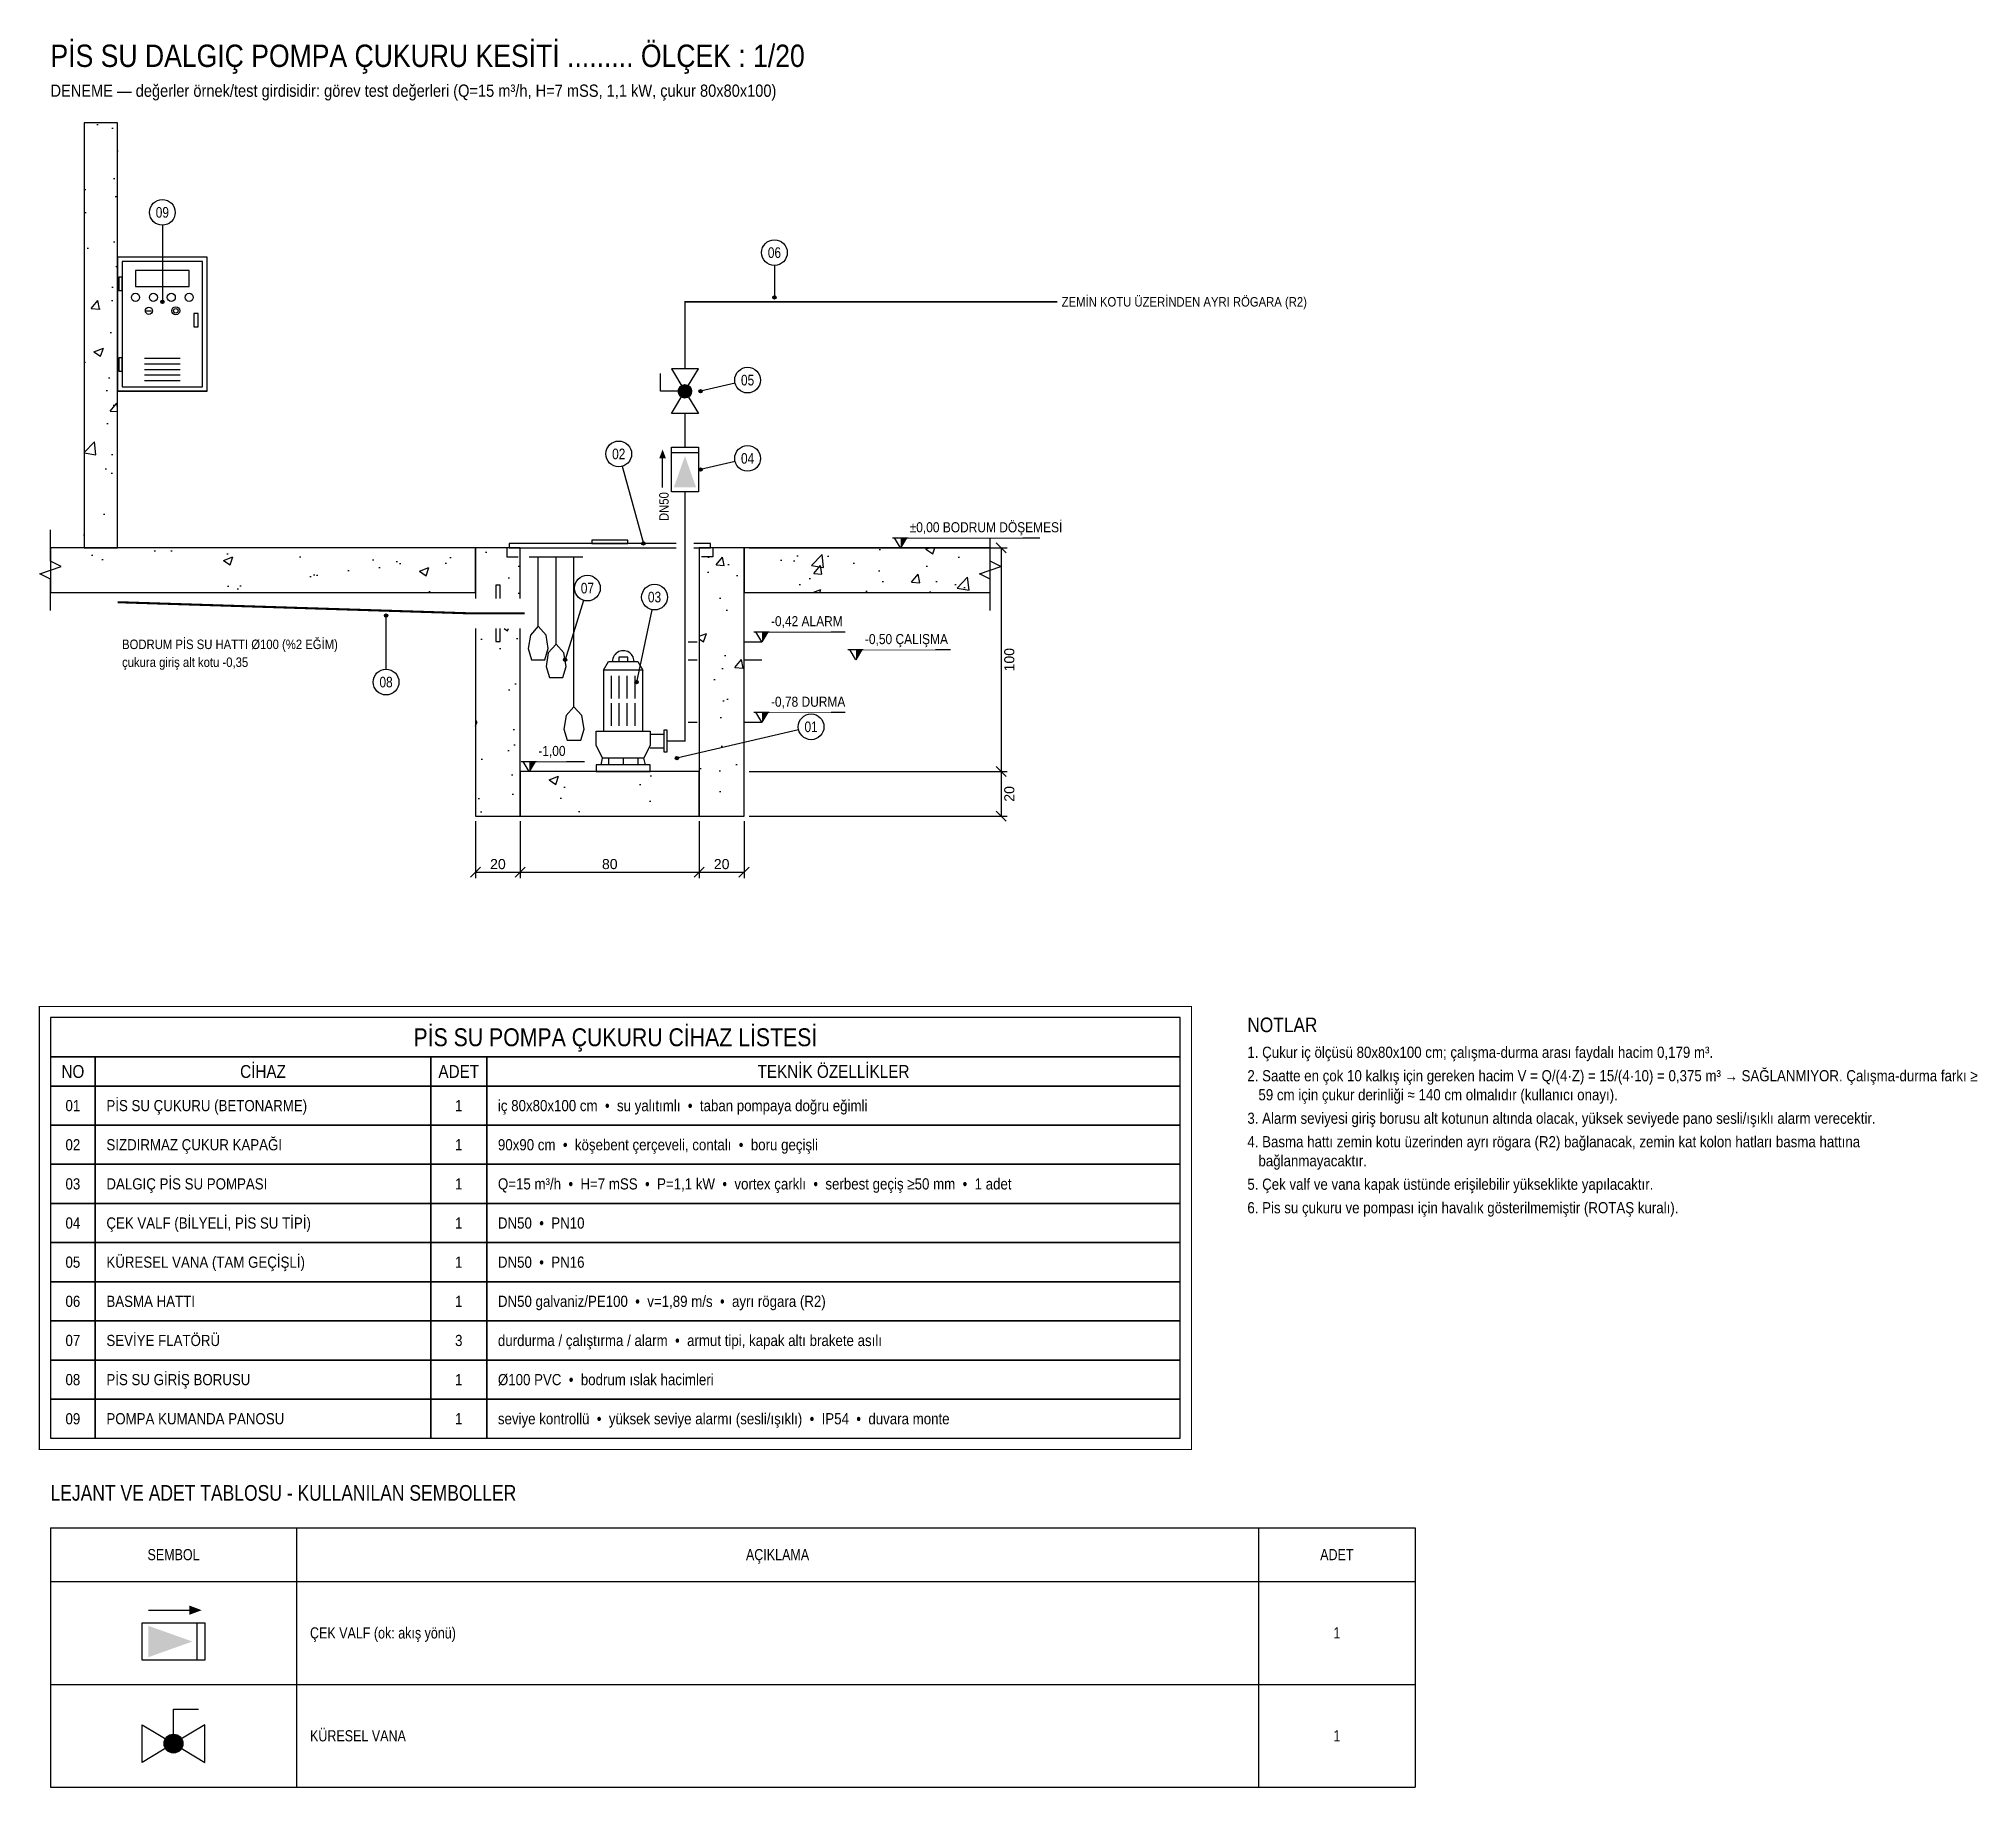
# Model space of a CAD drawing. Header units: centimetres. Extents: x -215 to 651, y -554 to 228.
import ezdxf
from ezdxf.enums import TextEntityAlignment as Align

# ---------------------------------------------------------------- set-up
doc = ezdxf.new("R2010")
doc.units = ezdxf.units.CM
doc.header["$LTSCALE"] = 8
doc.linetypes.add('DASHED', pattern=[1.524, 1.27, -0.254])
for name, color, linetype in [('ROTAS-BASLIK', 2, 'Continuous'), ('ROTAS-BETON', 7, 'Continuous'), ('ROTAS-CAP', 3, 'Continuous'), ('ROTAS-CERCEVE', 4, 'Continuous'), ('ROTAS-KOT', 2, 'Continuous'), ('ROTAS-LEJANT', 7, 'Continuous'), ('ROTAS-MASKE', 7, 'Continuous'), ('ROTAS-NOT', 1, 'Continuous'), ('ROTAS-NUMARA', 1, 'Continuous'), ('ROTAS-OLCU', 2, 'Continuous'), ('ROTAS-PISSU-BORU', 6, 'Continuous'), ('ROTAS-POMPA-EKIPMAN', 4, 'Continuous'), ('ROTAS-POMPA-GIZLI', 4, 'DASHED'), ('ROTAS-POMPA-KAIDE', 8, 'Continuous'), ('ROTAS-SU-SEVIYE', 5, 'DASHED'), ('ROTAS-TABLO', 7, 'Continuous'), ('ROTAS-TARAMA', 8, 'Continuous'), ('ROTAS-VANA', 1, 'Continuous')]:
    doc.layers.add(name, color=color, linetype=linetype)
doc.styles.add('ROTAS', font='arial.ttf')
doc.dimstyles.new('ROTAS-OLCU', dxfattribs={"dimtxt": 4.5, "dimasz": 3.6, "dimexe": 2.7, "dimexo": 2.25, "dimgap": 1.35, "dimtad": 1, "dimdec": 0, "dimtxsty": 'ROTAS', "dimtsz": 2.25, "dimcen": 2.5, "dimclrd": 2, "dimclre": 2, "dimclrt": 2, "dimazin": 3, "dimtfac": 1, "dimtmove": 0, "dimatfit": 3})

# ---------------------------------------------------------------- blocks, each defined once
blk = doc.blocks.new('ROTAS-SMB-CEKVALF')
h = blk.add_hatch(color=256)
h.dxf.hatch_style = 1
h.paths.add_polyline_path([(9, 10), (5, 11.5), (5, 8.5)])
h = blk.add_hatch(color=256)
h.dxf.hatch_style = 1
h.paths.add_polyline_path([(-8, -5), (-8, 5), (6, 0)])
for p, q in [((-8, 10), (5, 10)), ((7.5, -6), (7.5, 6))]:
    blk.add_line(p, q)
blk.add_lwpolyline([(-10, -6), (-10, 6), (10, 6), (10, -6)], close=True)
blk = doc.blocks.new('ROTAS-SMB-KURESEL')
h = blk.add_hatch(color=256)
h.dxf.hatch_style = 1
h.paths.add_polyline_path([(3, 0), (2.85, 0.93), (2.43, 1.76), (1.76, 2.43), (0.93, 2.85), (0, 3), (-0.93, 2.85), (-1.76, 2.43), (-2.43, 1.76), (-2.85, 0.93), (-3, 0), (-2.85, -0.93), (-2.43, -1.76), (-1.76, -2.43), (-0.93, -2.85), (0, -3), (0.93, -2.85), (1.76, -2.43), (2.43, -1.76), (2.85, -0.93)])
for p, q in [((0, 3), (0, 11)), ((0, 11), (8, 11))]:
    blk.add_line(p, q)
for points in [[(-10, -6), (-10, 6), (0, 0)], [(10, -6), (10, 6), (0, 0)]]:
    blk.add_lwpolyline(points, close=True)
blk.add_circle((0, 0), 3)

msp = doc.modelspace()

# ---------------------------------------------------------------- hatches: boundary and pattern name
at = {"layer": 'ROTAS-KOT'}
h = msp.add_hatch(color=256, dxfattribs=at)
h.dxf.hatch_style = 1
h.paths.add_polyline_path([(170, 0), (170, 4.5), (172.7, 4.5)])
h = msp.add_hatch(color=256, dxfattribs=at)
h.dxf.hatch_style = 1
h.paths.add_polyline_path([(108, -42), (108, -37.5), (110.7, -37.5)])
h = msp.add_hatch(color=256, dxfattribs=at)
h.dxf.hatch_style = 1
h.paths.add_polyline_path([(150, -50), (150, -45.5), (152.7, -45.5)])
h = msp.add_hatch(color=256, dxfattribs=at)
h.dxf.hatch_style = 1
h.paths.add_polyline_path([(108, -78), (108, -73.5), (110.7, -73.5)])
h = msp.add_hatch(color=256, dxfattribs=at)
h.dxf.hatch_style = 1
h.paths.add_polyline_path([(4, -100), (4, -95.5), (6.7, -95.5)])
at = {"layer": 'ROTAS-NUMARA'}
h = msp.add_hatch(color=256, dxfattribs=at)
h.dxf.hatch_style = 1
h.paths.add_polyline_path([(114.35, 112), (114.25, 112.38), (113.97, 112.65), (113.6, 112.75), (113.22, 112.65), (112.95, 112.38), (112.85, 112), (112.95, 111.62), (113.22, 111.35), (113.6, 111.25), (113.97, 111.35), (114.25, 111.62)])
h = msp.add_hatch(color=256, dxfattribs=at)
h.dxf.hatch_style = 1
h.paths.add_polyline_path([(-159.25, 110), (-159.35, 110.38), (-159.62, 110.65), (-160, 110.75), (-160.38, 110.65), (-160.65, 110.38), (-160.75, 110), (-160.65, 109.62), (-160.38, 109.35), (-160, 109.25), (-159.62, 109.35), (-159.35, 109.62)])
h = msp.add_hatch(color=256, dxfattribs=at)
h.dxf.hatch_style = 1
h.paths.add_polyline_path([(81.35, 70), (81.25, 70.38), (80.97, 70.65), (80.6, 70.75), (80.22, 70.65), (79.95, 70.38), (79.85, 70), (79.95, 69.62), (80.22, 69.35), (80.6, 69.25), (80.97, 69.35), (81.25, 69.62)])
h = msp.add_hatch(color=256, dxfattribs=at)
h.dxf.hatch_style = 1
h.paths.add_polyline_path([(81.35, 35), (81.25, 35.38), (80.97, 35.65), (80.6, 35.75), (80.22, 35.65), (79.95, 35.38), (79.85, 35), (79.95, 34.62), (80.22, 34.35), (80.6, 34.25), (80.97, 34.35), (81.25, 34.62)])
h = msp.add_hatch(color=256, dxfattribs=at)
h.dxf.hatch_style = 1
h.paths.add_polyline_path([(55.75, 2), (55.65, 2.38), (55.38, 2.65), (55, 2.75), (54.62, 2.65), (54.35, 2.38), (54.25, 2), (54.35, 1.62), (54.62, 1.35), (55, 1.25), (55.38, 1.35), (55.65, 1.62)])
h = msp.add_hatch(color=256, dxfattribs=at)
h.dxf.hatch_style = 1
h.paths.add_polyline_path([(-59.25, -30.29), (-59.35, -29.91), (-59.62, -29.64), (-60, -29.54), (-60.38, -29.64), (-60.65, -29.91), (-60.75, -30.29), (-60.65, -30.66), (-60.38, -30.93), (-60, -31.04), (-59.62, -30.93), (-59.35, -30.66)])
h = msp.add_hatch(color=256, dxfattribs=at)
h.dxf.hatch_style = 1
h.paths.add_polyline_path([(20.75, -50), (20.65, -49.62), (20.38, -49.35), (20, -49.25), (19.62, -49.35), (19.35, -49.62), (19.25, -50), (19.35, -50.38), (19.62, -50.65), (20, -50.75), (20.38, -50.65), (20.65, -50.38)])
h = msp.add_hatch(color=256, dxfattribs=at)
h.dxf.hatch_style = 1
h.paths.add_polyline_path([(52.75, -60), (52.65, -59.62), (52.38, -59.35), (52, -59.25), (51.62, -59.35), (51.35, -59.62), (51.25, -60), (51.35, -60.38), (51.62, -60.65), (52, -60.75), (52.38, -60.65), (52.65, -60.38)])
h = msp.add_hatch(color=256, dxfattribs=at)
h.dxf.hatch_style = 1
h.paths.add_polyline_path([(70.75, -94), (70.65, -93.62), (70.38, -93.35), (70, -93.25), (69.62, -93.35), (69.35, -93.62), (69.25, -94), (69.35, -94.38), (69.62, -94.65), (70, -94.75), (70.38, -94.65), (70.65, -94.38)])
at = {"layer": 'ROTAS-TARAMA'}
h = msp.add_hatch(dxfattribs=at)
h.set_pattern_fill('AR-CONC', scale=0.24)
h.paths.add_polyline_path([(-195, 0), (-180, 0), (-180, 190), (-195, 190)])
h = msp.add_hatch(dxfattribs=at)
h.set_pattern_fill('AR-CONC', scale=0.24)
h.paths.add_polyline_path([(-210, -20), (-20, -20), (-20, 0), (-210, 0)])
h = msp.add_hatch(dxfattribs=at)
h.set_pattern_fill('AR-CONC', scale=0.24)
h.paths.add_polyline_path([(-20, 0), (0, 0), (0, -22.57), (-20, -22.57)])
h = msp.add_hatch(dxfattribs=at)
h.set_pattern_fill('AR-CONC', scale=0.24)
h.paths.add_polyline_path([(80, -120), (100, -120), (100, 0), (80, 0)])
h = msp.add_hatch(dxfattribs=at)
h.set_pattern_fill('AR-CONC', scale=0.24)
h.paths.add_polyline_path([(100, -20), (210, -20), (210, 0), (100, 0)])
h = msp.add_hatch(dxfattribs=at)
h.set_pattern_fill('AR-CONC', scale=0.24)
h.paths.add_polyline_path([(0, -120), (-20, -120), (-20, -36), (0, -36)])
h = msp.add_hatch(dxfattribs=at)
h.set_pattern_fill('AR-CONC', scale=0.24)
h.paths.add_polyline_path([(0, -120), (80, -120), (80, -100), (0, -100)])

# ---------------------------------------------------------------- linework, layer by layer
at = {"layer": 'ROTAS-BETON'}
for points in [[(-195, 0), (-180, 0), (-180, 190), (-195, 190)], [(-210, -20), (-20, -20), (-20, 0), (-210, 0)], [(80, -120), (100, -120), (100, 0), (80, 0)], [(100, -20), (210, -20), (210, 0), (100, 0)], [(0, -120), (80, -120), (80, -100), (0, -100)]]:
    msp.add_lwpolyline(points, close=True, dxfattribs=at)
for points in [[(-210, -28), (-210, -14), (-214.8, -11.6), (-205.2, -8.4), (-210, -6), (-210, 8)], [(0, -22.57), (0, 0), (-20, 0), (-20, -22.57)], [(210, -28), (210, -14), (205.2, -11.6), (214.8, -8.4), (210, -6), (210, 8)], [(-20, -120), (0, -120), (0, -36)], [(-20, -36), (-20, -120)]]:
    msp.add_lwpolyline(points, dxfattribs=at)
at = {"layer": 'ROTAS-CERCEVE', "const_width": 0.48}
msp.add_lwpolyline([(-215, -403.1), (300, -403.1), (300, -205), (-215, -205)], close=True, dxfattribs=at)
at = {"layer": 'ROTAS-KOT'}
for points in [[(166.4, 4.5), (232.25, 4.5)], [(104.4, -37.5), (145.25, -37.5)], [(146.4, -45.5), (192.25, -45.5)], [(104.4, -73.5), (145.25, -73.5)], [(0.4, -95.5), (28.75, -95.5)]]:
    msp.add_lwpolyline(points, dxfattribs=at)
for points in [[(170, 0), (167.3, 4.5), (172.7, 4.5)], [(108, -42), (105.3, -37.5), (110.7, -37.5)], [(150, -50), (147.3, -45.5), (152.7, -45.5)], [(108, -78), (105.3, -73.5), (110.7, -73.5)], [(4, -100), (1.3, -95.5), (6.7, -95.5)]]:
    msp.add_lwpolyline(points, close=True, dxfattribs=at)
at = {"layer": 'ROTAS-LEJANT'}
for p, q in [((-210, -438.1), (-210, -554.1)), ((-100, -438.1), (-100, -554.1)), ((330, -438.1), (330, -554.1)), ((400, -438.1), (400, -554.1))]:
    msp.add_line(p, q, dxfattribs=at)
for points in [[(-210, -438.1), (400, -438.1)], [(-210, -462.1), (400, -462.1)], [(-210, -508.1), (400, -508.1)], [(-210, -554.1), (400, -554.1)]]:
    msp.add_lwpolyline(points, dxfattribs=at)
at = {"layer": 'ROTAS-NUMARA'}
for p, q in [((-160, 144.25), (-160, 110)), ((113.6, 126.25), (113.6, 112)), ((96.01, 73.67), (80.6, 70)), ((45.52, 36.46), (55, 2)), ((96.01, 38.67), (80.6, 35)), ((28.28, -23.49), (20, -50)), ((-60, -54.25), (-60, -30.29)), ((58.82, -27.63), (52, -60)), ((124.4, -81.31), (70, -94))]:
    msp.add_line(p, q, dxfattribs=at)
for centre in [(113.6, 112), (-160, 110), (80.6, 70), (80.6, 35), (55, 2), (-60, -30.29), (20, -50), (52, -60), (70, -94)]:
    msp.add_circle(centre, 0.75, dxfattribs=at)
at = {"layer": 'ROTAS-PISSU-BORU'}
for points, const_width in [([(73.6, 80), (73.6, 110), (240, 110)], 0.667), ([(73.6, 45), (73.6, 60)], 0.667), ([(65.6, -86.32), (73.6, -86.32), (73.6, 25)], 0.667), ([(-180, -24.29), (-22, -29.29), (2, -29.29)], 0.933)]:
    msp.add_lwpolyline(points, dxfattribs=dict(at, const_width=const_width))
at = {"layer": 'ROTAS-POMPA-EKIPMAN'}
for points in [[(-180, 70), (-140, 70), (-140, 130), (-180, 130)], [(-178, 72), (-142, 72), (-142, 128), (-178, 128)], [(-172, 116.8), (-148, 116.8), (-148, 124), (-172, 124)], [(-179.5, 115), (-178, 115), (-178, 121), (-179.5, 121)], [(-146, 98.8), (-144, 98.8), (-144, 104.8), (-146, 104.8)], [(-179.5, 79), (-178, 79), (-178, 85), (-179.5, 85)], [(32, 2), (48, 2), (48, 3.5), (32, 3.5)], [(8, -35), (4.5, -39), (3.5, -45), (5, -50), (11, -50), (12.5, -45), (11.5, -39)], [(16, -43), (12.5, -47), (11.5, -53), (13, -58), (19, -58), (20.5, -53), (19.5, -47)], [(44, -50.8), (48, -50.8), (48, -48.88), (44, -48.88)], [(37.2, -82), (54.8, -82), (54.8, -54.64), (37.2, -54.64)], [(24, -71), (20.5, -75), (19.5, -81), (21, -86), (27, -86), (28.5, -81), (27.5, -75)], [(36.76, -94), (33.9, -88.24), (33.9, -82), (58.1, -82), (58.1, -88.24), (55.24, -94)], [(64.1, -91.14), (65.6, -91.14), (65.6, -81.5), (64.1, -81.5)], [(33.9, -100), (58.1, -100), (58.1, -97), (33.9, -97)]]:
    msp.add_lwpolyline(points, close=True, dxfattribs=at)
for points in [[(-167.2, 106), (-164.8, 106)], [(-168, 84.8), (-152, 84.8)], [(-168, 82.3), (-152, 82.3)], [(-168, 79.8), (-152, 79.8)], [(-180, 70), (-140, 70)], [(-168, 77.3), (-152, 77.3)], [(-168, 74.8), (-152, 74.8)], [(-6, 0), (-6, -4), (-1, -4)], [(69.6, 2), (-5, 2), (-5, 0)], [(-5, 0), (69.6, 0)], [(77.6, 0), (85, 0), (85, 2), (77.6, 2)], [(86, 0), (86, -4), (81, -4)], [(4, -4), (28, -4)], [(8, -35), (8, -4)], [(16, -43), (16, -4)], [(24, -71), (24, -4)], [(-9, -22.57), (-9, -16.71), (-11, -16.71), (-11, -22.57)], [(-11, -41.86), (-9, -41.86), (-9, -36)], [(-11, -36), (-11, -41.86)], [(37.2, -54.64), (39.4, -50.8), (52.6, -50.8), (54.8, -54.64)], [(50.84, -50.8), (50.79, -50.11), (50.64, -49.44), (50.4, -48.79), (50.07, -48.18), (49.66, -47.63), (49.17, -47.14), (48.62, -46.73), (48.01, -46.4), (47.36, -46.16), (46.69, -46.01), (46, -45.96), (45.31, -46.01), (44.64, -46.16), (43.99, -46.4), (43.38, -46.73), (42.83, -47.14), (42.34, -47.63), (41.93, -48.18), (41.6, -48.79), (41.36, -49.44), (41.21, -50.11), (41.16, -50.8)], [(58.1, -83.3), (64.1, -83.3)], [(36.1, -97), (36.76, -94)], [(39.4, -94), (39.4, -97)], [(46, -94), (46, -97)], [(52.6, -94), (52.6, -97)], [(55.9, -97), (55.24, -94)], [(58.1, -89.33), (64.1, -89.33)]]:
    msp.add_lwpolyline(points, dxfattribs=at)
for centre, radius in [((-172, 112), 1.8), ((-164, 112), 1.8), ((-156, 112), 1.8), ((-148, 112), 1.8), ((-166, 106), 1.6), ((-154, 106), 1.8), ((-154, 106), 1)]:
    msp.add_circle(centre, radius, dxfattribs=at)
at = {"layer": 'ROTAS-POMPA-GIZLI'}
for points in [[(40.72, -79.6), (40.72, -56.56)], [(44.24, -79.6), (44.24, -56.56)], [(47.76, -79.6), (47.76, -56.56)], [(51.28, -79.6), (51.28, -56.56)]]:
    msp.add_lwpolyline(points, dxfattribs=at)
at = {"layer": 'ROTAS-POMPA-KAIDE'}
msp.add_lwpolyline([(-180, 70), (-140, 70), (-140, 70), (-180, 70)], close=True, dxfattribs=at)
at = {"layer": 'ROTAS-SU-SEVIYE'}
for points in [[(75, -42), (79, -42)], [(100, -42), (108, -42)], [(75, -50), (79, -50)], [(100, -50), (108, -50)], [(75, -78), (79, -78)], [(100, -78), (108, -78)]]:
    msp.add_lwpolyline(points, dxfattribs=at)
at = {"layer": 'ROTAS-TABLO'}
for points in [[(-210, -227.6), (295, -227.6), (295, -210), (-210, -210)], [(-210, -240.6), (-190, -240.6), (-190, -227.6), (-210, -227.6)], [(-190, -240.6), (-40, -240.6), (-40, -227.6), (-190, -227.6)], [(-40, -240.6), (-15, -240.6), (-15, -227.6), (-40, -227.6)], [(-15, -240.6), (295, -240.6), (295, -227.6), (-15, -227.6)], [(-210, -258.1), (-190, -258.1), (-190, -240.6), (-210, -240.6)], [(-190, -258.1), (-40, -258.1), (-40, -240.6), (-190, -240.6)], [(-40, -258.1), (-15, -258.1), (-15, -240.6), (-40, -240.6)], [(-15, -258.1), (295, -258.1), (295, -240.6), (-15, -240.6)], [(-210, -275.6), (-190, -275.6), (-190, -258.1), (-210, -258.1)], [(-190, -275.6), (-40, -275.6), (-40, -258.1), (-190, -258.1)], [(-40, -275.6), (-15, -275.6), (-15, -258.1), (-40, -258.1)], [(-15, -275.6), (295, -275.6), (295, -258.1), (-15, -258.1)], [(-210, -293.1), (-190, -293.1), (-190, -275.6), (-210, -275.6)], [(-190, -293.1), (-40, -293.1), (-40, -275.6), (-190, -275.6)], [(-40, -293.1), (-15, -293.1), (-15, -275.6), (-40, -275.6)], [(-15, -293.1), (295, -293.1), (295, -275.6), (-15, -275.6)], [(-210, -310.6), (-190, -310.6), (-190, -293.1), (-210, -293.1)], [(-190, -310.6), (-40, -310.6), (-40, -293.1), (-190, -293.1)], [(-40, -310.6), (-15, -310.6), (-15, -293.1), (-40, -293.1)], [(-15, -310.6), (295, -310.6), (295, -293.1), (-15, -293.1)], [(-210, -328.1), (-190, -328.1), (-190, -310.6), (-210, -310.6)], [(-190, -328.1), (-40, -328.1), (-40, -310.6), (-190, -310.6)], [(-40, -328.1), (-15, -328.1), (-15, -310.6), (-40, -310.6)], [(-15, -328.1), (295, -328.1), (295, -310.6), (-15, -310.6)], [(-210, -345.6), (-190, -345.6), (-190, -328.1), (-210, -328.1)], [(-190, -345.6), (-40, -345.6), (-40, -328.1), (-190, -328.1)], [(-40, -345.6), (-15, -345.6), (-15, -328.1), (-40, -328.1)], [(-15, -345.6), (295, -345.6), (295, -328.1), (-15, -328.1)], [(-210, -363.1), (-190, -363.1), (-190, -345.6), (-210, -345.6)], [(-190, -363.1), (-40, -363.1), (-40, -345.6), (-190, -345.6)], [(-40, -363.1), (-15, -363.1), (-15, -345.6), (-40, -345.6)], [(-15, -363.1), (295, -363.1), (295, -345.6), (-15, -345.6)], [(-210, -380.6), (-190, -380.6), (-190, -363.1), (-210, -363.1)], [(-190, -380.6), (-40, -380.6), (-40, -363.1), (-190, -363.1)], [(-40, -380.6), (-15, -380.6), (-15, -363.1), (-40, -363.1)], [(-15, -380.6), (295, -380.6), (295, -363.1), (-15, -363.1)], [(-210, -398.1), (-190, -398.1), (-190, -380.6), (-210, -380.6)], [(-190, -398.1), (-40, -398.1), (-40, -380.6), (-190, -380.6)], [(-40, -398.1), (-15, -398.1), (-15, -380.6), (-40, -380.6)], [(-15, -398.1), (295, -398.1), (295, -380.6), (-15, -380.6)]]:
    msp.add_lwpolyline(points, close=True, dxfattribs=at)

# ---------------------------------------------------------------- block references
at = {"layer": 'ROTAS-LEJANT', "xscale": 1.4, "yscale": 1.4}
for name, p in [('ROTAS-SMB-CEKVALF', (-155, -488.95)), ('ROTAS-SMB-KURESEL', (-155, -534.6))]:
    msp.add_blockref(name, p, dxfattribs=at)
at = {"layer": 'ROTAS-VANA', "rotation": 90}
for name, p in [('ROTAS-SMB-KURESEL', (73.6, 70)), ('ROTAS-SMB-CEKVALF', (73.6, 35))]:
    msp.add_blockref(name, p, dxfattribs=at)

# ---------------------------------------------------------------- texts
at = {"layer": 'ROTAS-BASLIK', "style": 'ROTAS', "width": 0.85}
msp.add_text('PİS SU DALGIÇ POMPA ÇUKURU KESİTİ ......... ÖLÇEK : 1/20', height=10, dxfattribs=at).set_placement((-210, 212), align=Align.BOTTOM_LEFT)
for s, height, p in [('PİS SU POMPA ÇUKURU CİHAZ LİSTESİ', 8, (42.5, -218.8)), ('NO', 5.75, (-200, -234.1)), ('CİHAZ', 5.75, (-115, -234.1)), ('ADET', 5.75, (-27.5, -234.1)), ('TEKNİK ÖZELLİKLER', 5.75, (140, -234.1))]:
    msp.add_text(s, height=height, dxfattribs=at).set_placement(p, align=Align.MIDDLE_CENTER)
msp.add_text('NOTLAR', height=6.5, dxfattribs=at).set_placement((325, -210), align=Align.TOP_LEFT)
at = {"layer": 'ROTAS-LEJANT', "style": 'ROTAS', "width": 0.8}
msp.add_text('LEJANT VE ADET TABLOSU - KULLANILAN SEMBOLLER', height=7, dxfattribs=at).set_placement((-210, -428.1), align=Align.BOTTOM_LEFT)
for s, p in [('SEMBOL', (-155, -450.1)), ('AÇIKLAMA', (115, -450.1)), ('ADET', (365, -450.1)), ('1', (365, -485.1)), ('1', (365, -531.1))]:
    msp.add_text(s, height=5, dxfattribs=at).set_placement(p, align=Align.MIDDLE_CENTER)
for s, p in [('ÇEK VALF (ok: akış yönü)', (-94, -485.1)), ('KÜRESEL VANA', (-94, -531.1))]:
    msp.add_text(s, height=5, dxfattribs=at).set_placement(p, align=Align.MIDDLE_LEFT)
at = {"layer": 'ROTAS-NOT', "style": 'ROTAS', "width": 0.85}
msp.add_text('DENEME — değerler örnek/test girdisidir: görev test değerleri (Q=15 m³/h, H=7 mSS, 1,1 kW, çukur 80x80x100)', height=5.5, dxfattribs=at).set_placement((-210, 200), align=Align.BOTTOM_LEFT)
for s, p in [('1. Çukur iç ölçüsü 80x80x100 cm; çalışma-durma arası faydalı hacim 0,179 m³.', (325, -223)), ('2. Saatte en çok 10 kalkış için gereken hacim V = Q/(4·Z) = 15/(4·10) = 0,375 m³ → SAĞLANMIYOR. Çalışma-durma farkı ≥', (325, -233.5)), ('   59 cm için çukur derinliği ≈ 140 cm olmalıdır (kullanıcı onayı).', (325, -242)), ('3. Alarm seviyesi giriş borusu alt kotunun altında olacak, yüksek seviyede pano sesli/ışıklı alarm verecektir.', (325, -252.5)), ('4. Basma hattı zemin kotu üzerinden ayrı rögara (R2) bağlanacak, zemin kat kolon hatları basma hattına', (325, -263)), ('   bağlanmayacaktır.', (325, -271.5)), ('5. Çek valf ve vana kapak üstünde erişilebilir yükseklikte yapılacaktır.', (325, -282)), ('6. Pis su çukuru ve pompası için havalık gösterilmemiştir (ROTAŞ kuralı).', (325, -292.5))]:
    msp.add_text(s, height=5, dxfattribs=at).set_placement(p, align=Align.TOP_LEFT)
at = {"layer": 'ROTAS-TABLO', "style": 'ROTAS', "width": 0.85}
for s, p in [('01', (-200, -249.35)), ('1', (-27.5, -249.35)), ('02', (-200, -266.85)), ('1', (-27.5, -266.85)), ('03', (-200, -284.35)), ('1', (-27.5, -284.35)), ('04', (-200, -301.85)), ('1', (-27.5, -301.85)), ('05', (-200, -319.35)), ('1', (-27.5, -319.35)), ('06', (-200, -336.85)), ('1', (-27.5, -336.85)), ('07', (-200, -354.35)), ('3', (-27.5, -354.35)), ('08', (-200, -371.85)), ('1', (-27.5, -371.85)), ('09', (-200, -389.35)), ('1', (-27.5, -389.35))]:
    msp.add_text(s, height=5, dxfattribs=at).set_placement(p, align=Align.MIDDLE_CENTER)
for s, p in [('PİS SU ÇUKURU (BETONARME)', (-185, -249.35)), ('iç 80x80x100 cm  •  su yalıtımlı  •  taban pompaya doğru eğimli', (-10, -249.35)), ('SIZDIRMAZ ÇUKUR KAPAĞI', (-185, -266.85)), ('90x90 cm  •  köşebent çerçeveli, contalı  •  boru geçişli', (-10, -266.85)), ('DALGIÇ PİS SU POMPASI', (-185, -284.35)), ('Q=15 m³/h  •  H=7 mSS  •  P=1,1 kW  •  vortex çarklı  •  serbest geçiş ≥50 mm  •  1 adet', (-10, -284.35)), ('ÇEK VALF (BİLYELİ, PİS SU TİPİ)', (-185, -301.85)), ('DN50  •  PN10', (-10, -301.85)), ('KÜRESEL VANA (TAM GEÇİŞLİ)', (-185, -319.35)), ('DN50  •  PN16', (-10, -319.35)), ('BASMA HATTI', (-185, -336.85)), ('DN50 galvaniz/PE100  •  v=1,89 m/s  •  ayrı rögara (R2)', (-10, -336.85)), ('SEVİYE FLATÖRÜ', (-185, -354.35)), ('durdurma / çalıştırma / alarm  •  armut tipi, kapak altı brakete asılı', (-10, -354.35)), ('PİS SU GİRİŞ BORUSU', (-185, -371.85)), ('Ø100 PVC  •  bodrum ıslak hacimleri', (-10, -371.85)), ('POMPA KUMANDA PANOSU', (-185, -389.35)), ('seviye kontrollü  •  yüksek seviye alarmı (sesli/ışıklı)  •  IP54  •  duvara monte', (-10, -389.35))]:
    msp.add_text(s, height=5, dxfattribs=at).set_placement(p, align=Align.MIDDLE_LEFT)

# ---------------------------------------------------------------- dimensions: what is measured, and where the dimension line sits
at = {"layer": 'ROTAS-OLCU'}
msp.add_linear_dim(base=(215, -100), p1=(100, -100), p2=(100, -120), angle=90, dimstyle='ROTAS-OLCU', dxfattribs=at).render()
for base, p1, p2 in [((-20, -145), (-20, -120), (0, -120)), ((0, -145), (0, -120), (80, -120)), ((80, -145), (80, -120), (100, -120))]:
    msp.add_linear_dim(base=base, p1=p1, p2=p2, dimstyle='ROTAS-OLCU', dxfattribs=at).render()

# ---------------------------------------------------------------- wipeouts: each hides what was drawn before it
msp.add_wipeout([(-178.64, -46.31), (-101.21, -46.31), (-101.21, -40.15), (-178.64, -40.15)]).dxf.layer = 'ROTAS-MASKE'

# ---------------------------------------------------------------- next in the draw order: wipeouts: each hides what was drawn before it
for points in [[(-154.25, 150), (-154.45, 151.49), (-155.02, 152.88), (-155.93, 154.07), (-157.12, 154.98), (-158.51, 155.55), (-160, 155.75), (-161.49, 155.55), (-162.88, 154.98), (-164.07, 154.07), (-164.98, 152.88), (-165.55, 151.49), (-165.75, 150), (-165.55, 148.51), (-164.98, 147.12), (-164.07, 145.93), (-162.88, 145.02), (-161.49, 144.45), (-160, 144.25), (-158.51, 144.45), (-157.12, 145.02), (-155.93, 145.93), (-155.02, 147.12), (-154.45, 148.51)], [(119.35, 132), (119.15, 133.49), (118.58, 134.88), (117.67, 136.07), (116.47, 136.98), (115.09, 137.55), (113.6, 137.75), (112.11, 137.55), (110.72, 136.98), (109.53, 136.07), (108.62, 134.88), (108.05, 133.49), (107.85, 132), (108.05, 130.51), (108.62, 129.12), (109.53, 127.93), (110.72, 127.02), (112.11, 126.45), (113.6, 126.25), (115.09, 126.45), (116.47, 127.02), (117.67, 127.93), (118.58, 129.12), (119.15, 130.51)], [(241.36, 106.81), (325.51, 106.81), (325.51, 112.97), (241.36, 112.97)], [(107.35, 75), (107.15, 76.49), (106.58, 77.88), (105.67, 79.07), (104.47, 79.98), (103.09, 80.55), (101.6, 80.75), (100.11, 80.55), (98.72, 79.98), (97.53, 79.07), (96.62, 77.88), (96.05, 76.49), (95.85, 75), (96.05, 73.51), (96.62, 72.12), (97.53, 70.93), (98.72, 70.02), (100.11, 69.45), (101.6, 69.25), (103.09, 69.45), (104.47, 70.02), (105.67, 70.93), (106.58, 72.12), (107.15, 73.51)], [(49.75, 42), (49.55, 43.49), (48.98, 44.88), (48.07, 46.07), (46.88, 46.98), (45.49, 47.55), (44, 47.75), (42.51, 47.55), (41.12, 46.98), (39.93, 46.07), (39.02, 44.88), (38.45, 43.49), (38.25, 42), (38.45, 40.51), (39.02, 39.12), (39.93, 37.93), (41.12, 37.02), (42.51, 36.45), (44, 36.25), (45.49, 36.45), (46.88, 37.02), (48.07, 37.93), (48.98, 39.12), (49.55, 40.51)], [(107.35, 40), (107.15, 41.49), (106.58, 42.88), (105.67, 44.07), (104.47, 44.98), (103.09, 45.55), (101.6, 45.75), (100.11, 45.55), (98.72, 44.98), (97.53, 44.07), (96.62, 42.88), (96.05, 41.49), (95.85, 40), (96.05, 38.51), (96.62, 37.12), (97.53, 35.93), (98.72, 35.02), (100.11, 34.45), (101.6, 34.25), (103.09, 34.45), (104.47, 35.02), (105.67, 35.93), (106.58, 37.12), (107.15, 38.51)], [(68.66, 11.36), (68.66, 21.6), (62.5, 21.6), (62.5, 11.36)], [(173.38, 4.5), (224.53, 4.5), (224.53, 11.02), (173.38, 11.02)], [(35.75, -18), (35.55, -16.51), (34.98, -15.12), (34.07, -13.93), (32.88, -13.02), (31.49, -12.45), (30, -12.25), (28.51, -12.45), (27.12, -13.02), (25.93, -13.93), (25.02, -15.12), (24.45, -16.51), (24.25, -18), (24.45, -19.49), (25.02, -20.88), (25.93, -22.07), (27.12, -22.98), (28.51, -23.55), (30, -23.75), (31.49, -23.55), (32.88, -22.98), (34.07, -22.07), (34.98, -20.88), (35.55, -19.49)], [(65.75, -22), (65.55, -20.51), (64.98, -19.12), (64.07, -17.93), (62.88, -17.02), (61.49, -16.45), (60, -16.25), (58.51, -16.45), (57.12, -17.02), (55.93, -17.93), (55.02, -19.12), (54.45, -20.51), (54.25, -22), (54.45, -23.49), (55.02, -24.88), (55.93, -26.07), (57.12, -26.98), (58.51, -27.55), (60, -27.75), (61.49, -27.55), (62.88, -26.98), (64.07, -26.07), (64.98, -24.88), (65.55, -23.49)], [(111.38, -37.5), (138.81, -37.5), (138.81, -30.98), (111.38, -30.98)], [(153.38, -45.5), (185.55, -45.5), (185.55, -38.98), (153.38, -38.98)], [(-178.64, -54.31), (-116.89, -54.31), (-116.89, -48.15), (-178.64, -48.15)], [(-54.25, -60), (-54.45, -58.51), (-55.02, -57.12), (-55.93, -55.93), (-57.12, -55.02), (-58.51, -54.45), (-60, -54.25), (-61.49, -54.45), (-62.88, -55.02), (-64.07, -55.93), (-64.98, -57.12), (-65.55, -58.51), (-65.75, -60), (-65.55, -61.49), (-64.98, -62.88), (-64.07, -64.07), (-62.88, -64.98), (-61.49, -65.55), (-60, -65.75), (-58.51, -65.55), (-57.12, -64.98), (-55.93, -64.07), (-55.02, -62.88), (-54.45, -61.49)], [(111.38, -73.5), (138.81, -73.5), (138.81, -66.97), (111.38, -66.97)], [(7.38, -95.5), (20.58, -95.5), (20.58, -88.97), (7.38, -88.97)]]:
    msp.add_wipeout(points).dxf.layer = 'ROTAS-MASKE'

# ---------------------------------------------------------------- next in the draw order: linework, layer by layer
at = {"layer": 'ROTAS-NUMARA'}
for centre in [(-160, 150), (113.6, 132), (101.6, 75), (44, 42), (101.6, 40), (30, -18), (60, -22), (-60, -60)]:
    msp.add_circle(centre, 5.75, dxfattribs=at)

# ---------------------------------------------------------------- next in the draw order: texts
at = {"layer": 'ROTAS-CAP', "style": 'ROTAS', "width": 0.85}
msp.add_text('DN50', height=4.25, rotation=90, dxfattribs=at).set_placement((67.6, 12), align=Align.BOTTOM_LEFT)
at = {"layer": 'ROTAS-KOT', "style": 'ROTAS', "width": 0.85}
for s, p in [('±0,00 BODRUM DÖŞEMESİ', (174.05, 5.62)), ('-0,42 ALARM', (112.05, -36.38)), ('-0,50 ÇALIŞMA', (154.05, -44.38)), ('-1,00', (8.05, -94.38))]:
    msp.add_text(s, height=4.5, dxfattribs=at).set_placement(p, align=Align.BOTTOM_LEFT)
at = {"layer": 'ROTAS-NUMARA', "style": 'ROTAS', "width": 0.8}
for s, p in [('09', (-160, 150)), ('06', (113.6, 132)), ('05', (101.6, 75)), ('02', (44, 42)), ('04', (101.6, 40)), ('07', (30, -18)), ('03', (60, -22)), ('08', (-60, -60))]:
    msp.add_text(s, height=4.75, dxfattribs=at).set_placement(p, align=Align.MIDDLE_CENTER)
at = {"layer": 'ROTAS-PISSU-BORU', "style": 'ROTAS', "width": 0.85}
msp.add_text('ZEMİN KOTU ÜZERİNDEN AYRI RÖGARA (R2)', height=4.25, dxfattribs=at).set_placement((242, 110), align=Align.MIDDLE_LEFT)
for s, p in [('BODRUM PİS SU HATTI Ø100 (%2 EĞİM)', (-178, -41)), ('çukura giriş alt kotu -0,35', (-178, -49))]:
    msp.add_text(s, height=4.25, dxfattribs=at).set_placement(p, align=Align.TOP_LEFT)

# ---------------------------------------------------------------- next in the draw order: wipeouts: each hides what was drawn before it
msp.add_wipeout([(135.75, -80), (135.55, -78.51), (134.98, -77.12), (134.07, -75.93), (132.88, -75.02), (131.49, -74.45), (130, -74.25), (128.51, -74.45), (127.12, -75.02), (125.93, -75.93), (125.02, -77.12), (124.45, -78.51), (124.25, -80), (124.45, -81.49), (125.02, -82.88), (125.93, -84.07), (127.12, -84.98), (128.51, -85.55), (130, -85.75), (131.49, -85.55), (132.88, -84.98), (134.07, -84.07), (134.98, -82.88), (135.55, -81.49)]).dxf.layer = 'ROTAS-MASKE'

# ---------------------------------------------------------------- next in the draw order: linework, layer by layer
at = {"layer": 'ROTAS-NUMARA'}
msp.add_circle((130, -80), 5.75, dxfattribs=at)

# ---------------------------------------------------------------- next in the draw order: texts
at = {"layer": 'ROTAS-KOT', "style": 'ROTAS', "width": 0.85}
msp.add_text('-0,78 DURMA', height=4.5, dxfattribs=at).set_placement((112.05, -72.38), align=Align.BOTTOM_LEFT)
at = {"layer": 'ROTAS-NUMARA', "style": 'ROTAS', "width": 0.8}
msp.add_text('01', height=4.75, dxfattribs=at).set_placement((130, -80), align=Align.MIDDLE_CENTER)

# ---------------------------------------------------------------- next in the draw order: dimensions: what is measured, and where the dimension line sits
at = {"layer": 'ROTAS-OLCU'}
msp.add_linear_dim(base=(215, 0), p1=(100, 0), p2=(100, -100), angle=90, dimstyle='ROTAS-OLCU', dxfattribs=at).render()

doc.saveas('drawing.dxf')
